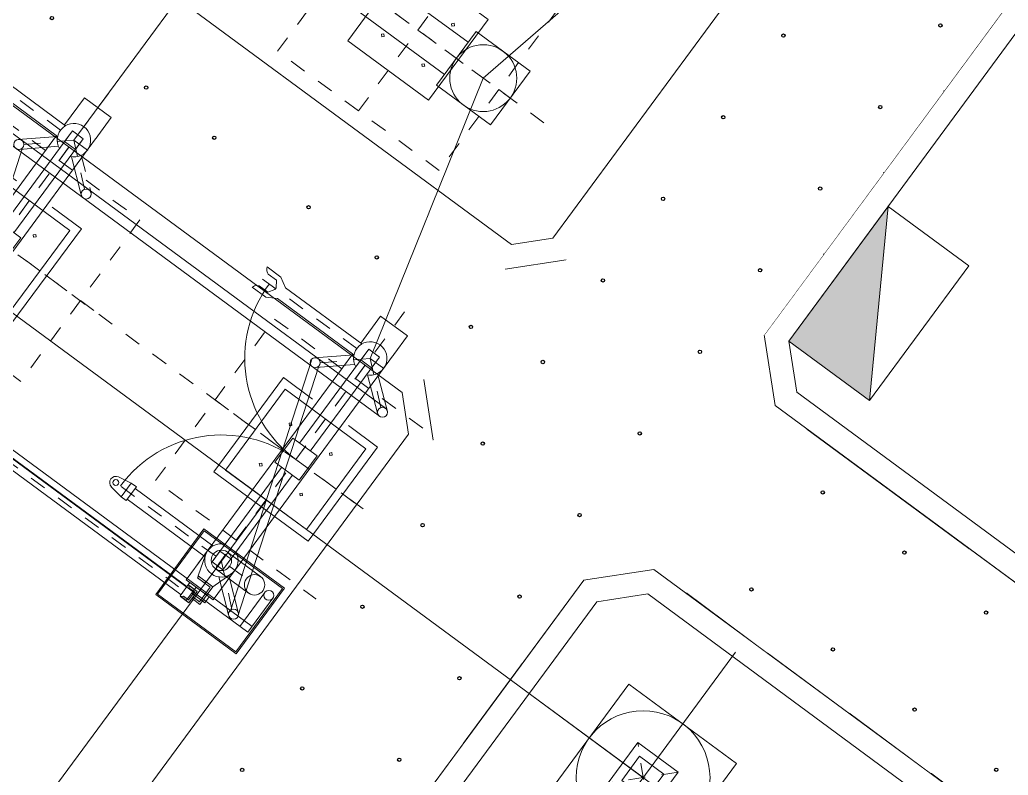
# Model space of a CAD drawing. Header units: metres. Extents: x 432095 to 435012, y 2470938 to 2473256.
# Drawn here: x 433765.88 to 433771.79, y 2471314.79 to 2471319.31 of the extents above; entities that cross this region are included whole.
import ezdxf

# ---------------------------------------------------------------- set-up
doc = ezdxf.new("R2010")
doc.units = ezdxf.units.M
doc.header["$MEASUREMENT"] = 0
doc.set_wipeout_variables(frame=1)
for name, pattern in [('MB D$0$DASHDOT', [1, 0.5, -0.25, 0, -0.25]), ('MB D$0$DASHED2', [0.375, 0.25, -0.125]), ('MB D$0$HIDDEN', [0.375, 0.25, -0.125])]:
    doc.linetypes.add(name, pattern=pattern)
doc.layers.add('cong trinh tram 110kv', color=7, linetype='Continuous', lineweight=5)
doc.layers.add('MB D$0$4-Net thay', color=4, linetype='Continuous')
doc.layers.add('MB D$0$muong cap', color=4, linetype='Continuous')

# ---------------------------------------------------------------- blocks, each defined once
blk = doc.blocks.new('*U37')
at = {"color": 8}
blk.add_wipeout([(950, -140), (950, 680), (-250, 680), (-250, -140)], dxfattribs=at).dxf.layer = 'MB D$0$4-Net thay'
at = {"layer": 'MB D$0$4-Net thay', "color": 8}
for centre in [(0, 260), (700, 260)]:
    blk.add_circle(centre, 10, dxfattribs=at)
blk = doc.blocks.new('*U38')
at = {"layer": 'MB D$0$muong cap', "color": 0, "linetype": 'ByBlock', "lineweight": -2, "transparency": 16777216}
for p in [(0, 0), (3618, 0)]:
    blk.add_blockref('*U37', p, dxfattribs=at)
for p in [(2412, 0), (4824, 0)]:
    blk.add_blockref('*U37', p, dxfattribs=at)
blk.add_blockref('*U37', (1206, 0), dxfattribs=at)
blk = doc.blocks.new('*U39')
at = {"color": 8}
blk.add_wipeout([(350, -720), (350, 500), (-250, 500), (-250, -720)], dxfattribs=at).dxf.layer = 'MB D$0$4-Net thay'
at = {"layer": 'MB D$0$4-Net thay', "color": 8}
for centre in [(50, 250), (50, -470)]:
    blk.add_circle(centre, 10, dxfattribs=at)
blk = doc.blocks.new('*U40')
at = {"layer": 'MB D$0$muong cap', "color": 0, "linetype": 'ByBlock', "lineweight": -2, "transparency": 16777216}
blk.add_blockref('*U39', (21816, 0), dxfattribs=at)
blk.add_blockref('*U39', (22422, 0), dxfattribs=at)
blk.add_blockref('*U39', (23028, 0), dxfattribs=at)
blk.add_blockref('*U39', (23634, 0), dxfattribs=at)
blk = doc.blocks.new('MB D$0$Mong TB')
at = {"layer": 'cong trinh tram 110kv', "linetype": 'MB D$0$HIDDEN', "ltscale": 1.5}
for p, q in [((0, -700.1), (0, 699.9)), ((700, -0.1), (-700, -0.1))]:
    blk.add_line(p, q, dxfattribs=at)
at = {"layer": 'cong trinh tram 110kv', "linetype": 'MB D$0$HIDDEN'}
blk.add_lwpolyline([(-600, -600.1), (600, -600.1), (600, 599.9), (-600, 599.9)], close=True, dxfattribs=at)
at = {"layer": 'cong trinh tram 110kv'}
for points in [[(-300, -300.1), (300, -300.1), (300, 299.9), (-300, 299.9)], [(-150, 160.5), (-139.4, 149.9), (-150, 139.3), (-160.6, 149.9)], [(150, 160.5), (139.4, 149.9), (150, 139.3), (160.6, 149.9)], [(-150, -160.7), (-139.4, -150.1), (-150, -139.5), (-160.6, -150.1)], [(150, -160.7), (139.4, -150.1), (150, -139.5), (160.6, -150.1)]]:
    blk.add_lwpolyline(points, close=True, dxfattribs=at)
blk = doc.blocks.new('MB D$0$MC13')
at = {"layer": 'cong trinh tram 110kv', "linetype": 'MB D$0$DASHDOT', "ltscale": 0.5}
blk.add_line((0, -2200.7), (0, 2200.7), dxfattribs=at)
at = {"layer": 'cong trinh tram 110kv', "linetype": 'ByBlock'}
for p, q in [((-120, 200), (-120, 1550)), ((120, 200), (120, 1550)), ((-120, -1550), (-120, -200)), ((120, -1550), (120, -200))]:
    blk.add_line(p, q, dxfattribs=at)
for points in [[(-200, 1550), (-200, 1950), (200, 1950), (200, 1550)], [(-500, -300), (-500, 300), (-200, 300), (-200, -300)], [(-200, -200), (-200, 200), (200, 200), (200, -200)], [(-200, -1950), (-200, -1550), (200, -1550), (200, -1950)]]:
    blk.add_lwpolyline(points, close=True, dxfattribs=at)
for centre in [(0, 1750), (0, 0), (0, -1750)]:
    blk.add_circle(centre, 200, dxfattribs=at)
blk = doc.blocks.new('MB D$0$DCL1Lt')
at = {"layer": 'cong trinh tram 110kv', "linetype": 'ByBlock'}
blk.add_hatch(color=256, dxfattribs=at).paths.add_polyline_path([(2144.1, 997.3), (2131.4, 984.6), (2194.2, 984.6), (2194.2, 1068.7), (2131.4, 1068.7), (2144.1, 1056), (2181.5, 1056), (2181.5, 997.3)])
for p, q in [((2144.1, 1056), (2131.4, 1068.7)), ((705, 1058.3), (2127.4, 1058.3)), ((2252.7, 1038.1), (2194.2, 1038.1)), ((2194.2, 1027), (2240.9, 1027)), ((2240.9, 1027), (2240.9, 918.8)), ((2252.7, 906.5), (2252.7, 1038.1)), ((100, -990.9), (100, 968.3)), ((705, 998.3), (2127.4, 998.3)), ((2100, 968.3), (2100, 790)), ((2300, 968.3), (2100, 968.3)), ((2144.1, 997.3), (2131.4, 984.6)), ((2300, -990.9), (2300, 968.3)), ((2522.7, 750), (2522.7, 1002.1)), ((2582.1, 750), (2582.1, 1002.1)), ((2240.9, 918.8), (2146.1, 918.8)), ((2146.1, 918.8), (2146.1, 906.5)), ((-100, -710), (-100, 850)), ((2100, -710), (2100, 850)), ((1492, 799.8), (1409.1, 785.7)), ((2160, 90), (2160, 790)), ((2446.6, 810.8), (2199.9, 810.8)), ((2240, 90), (2240, 790)), ((1409.1, 713.2), (1492, 697.9)), ((2446.6, 689), (2199.9, 689)), ((-40, -790), (-40, -90)), ((40, -790), (40, -90)), ((2160, -790), (2160, -90)), ((2240, -790), (2240, -90)), ((1409, -706), (1471.3, -706)), ((1471.3, -706), (1497.1, -743)), ((1471.3, -794), (1497.1, -757)), ((1497.1, -743), (1497.1, -750)), ((1497.1, -757), (1497.1, -750)), ((-100, -990.9), (-100, -790)), ((1409, -794), (1471.3, -794)), ((2100, -990.9), (2100, -790)), ((100, -990.9), (-100, -990.9)), ((2300, -990.9), (2100, -990.9))]:
    blk.add_line(p, q, dxfattribs=at)
at = {"layer": 'cong trinh tram 110kv', "linetype": 'MB D$0$DASHDOT', "ltscale": 0.5}
for p, q in [((592.5, 1028.3), (2087.9, 1028.3)), ((2199.6, 749.9), (2496.7, 1012.8)), ((0, -1096.5), (0, 918.7)), ((2200, -1096.5), (2200, 918.7)), ((2355.7, 750), (1366.6, 749.7)), ((2637.1, 0), (-2829.6, 0)), ((0, -750), (-297.1, -487.1)), ((0, -750), (297.1, -487.1)), ((2200, -750), (1902.9, -487.1)), ((2200, -750), (2497.1, -487.1)), ((88.7, -703.8), (271.2, -555.4)), ((100, -750), (-824.9, -750)), ((2300, -750), (1375.1, -750))]:
    blk.add_line(p, q, dxfattribs=at)
at = {"layer": 'cong trinh tram 110kv', "linetype": 'ByBlock', "ltscale": 500}
for p, q in [((-2300, 1002.1), (2582.1, 1002.1)), ((2582.1, 959.2), (-2300, 959.2)), ((-220, -530.8), (279.6, 965.7)), ((1925.1, -530.8), (2424.7, 965.7)), ((1980, -530.8), (2479.6, 965.7)), ((2245.8, 838.5), (2428.4, 986.9)), ((2288.3, 796.1), (2470.8, 944.5)), ((-1950, -504.1), (2450, -504.1)), ((-53, -665.2), (-229.7, -512.1)), ((46.2, -661.3), (228.8, -512.9)), ((2147, -665.2), (1970.3, -512.1)), ((2246.2, -661.3), (2428.8, -512.9)), ((2450, -564.1), (-1950, -564.1)), ((-91.7, -710), (-271.2, -555.4)), ((2108.3, -710), (1928.8, -555.4)), ((2288.7, -703.8), (2471.2, -555.4))]:
    blk.add_line(p, q, dxfattribs=at)
at = {"layer": 'cong trinh tram 110kv', "linetype": 'ByBlock', "ltscale": 0.8}
for p, q in [((2108.3, 790), (1530.5, 789.7)), ((2108.3, 710), (1530.5, 709.7)), ((-91.7, -710), (-658, -710)), ((2108.3, -710), (1542, -710)), ((-91.7, -790), (-658, -790)), ((2108.3, -790), (1542, -790))]:
    blk.add_line(p, q, dxfattribs=at)
at = {"layer": 'cong trinh tram 110kv', "linetype": 'ByBlock', "ltscale": 700}
for p, q in [((1481.1, -675), (1379, -675)), ((1481.1, -675), (1542, -710)), ((1481.1, -825), (1379, -825)), ((1481.1, -825), (1542, -790))]:
    blk.add_line(p, q, dxfattribs=at)
at = {"layer": 'cong trinh tram 110kv', "linetype": 'ByBlock', "ltscale": 500}
for points in [[(2602.3, 1147), (2004.6, 1147), (2004.6, 660.3), (2602.3, 660.3)], [(2593.9, 1138.6), (2013, 1138.6), (2013, 668.6), (2593.9, 668.6)], [(90, 87.9), (-90, 87.9), (-90, -92.1), (90, -92.1)], [(2290, 87.9), (2110, 87.9), (2110, -92.1), (2290, -92.1)]]:
    blk.add_lwpolyline(points, close=True, dxfattribs=at)
at = {"layer": 'cong trinh tram 110kv', "linetype": 'ByBlock'}
for points in [[(2172.9, 968.3), (2127.4, 968.3), (2127.4, 1067.5), (2172.9, 1067.5)], [(2271, 1012.5), (2172.9, 1012.5), (2172.9, 968.3), (2271, 968.3)], [(1530.5, 799.8), (1492, 799.8), (1492, 697.9), (1530.5, 697.9)]]:
    blk.add_lwpolyline(points, close=True, dxfattribs=at)
for points in [[(2131.4, 1068.7), (2194.2, 1068.7), (2194.2, 984.6), (2131.4, 984.6)], [(2144.1, 1056), (2181.5, 1056), (2181.5, 997.3), (2144.1, 997.3)], [(2297.1, 773.7), (2252.7, 906.5), (2143.7, 906.5), (2104.5, 779.5)], [(-132.9, -349.8), (-349.8, -349.8), (-349.8, 349.8), (349.8, 349.8), (349.8, -349.8), (133.1, -349.8)], [(2067.1, -349.8), (1850.2, -349.8), (1850.2, 349.8), (2549.8, 349.8), (2549.8, -349.8), (2333.1, -349.8)]]:
    blk.add_lwpolyline(points, dxfattribs=at)
at = {"layer": 'cong trinh tram 110kv', "linetype": 'ByBlock', "ltscale": 700}
for points in [[(2240, 710), (2160, 710), (2160, 790), (2240, 790)], [(40, -790), (-40, -790), (-40, -710), (40, -710)], [(2240, -790), (2160, -790), (2160, -710), (2240, -710)]]:
    blk.add_lwpolyline(points, close=True, dxfattribs=at)
at = {"layer": 'cong trinh tram 110kv', "linetype": 'ByBlock', "ltscale": 500}
for centre, radius in [((2449.6, 965.7), 30), ((2199.9, 749.9), 60.9), ((2446.7, 749.9), 60.9), ((-250, -534.1), 30), ((250, -534.1), 30), ((1950, -534.1), 30), ((2450, -534.1), 30)]:
    blk.add_circle(centre, radius, dxfattribs=at)
at = {"layer": 'cong trinh tram 110kv', "linetype": 'ByBlock'}
for centre, radius in [((2552.4, 750), 29.7), ((1415.8, 749.5), 18.1)]:
    blk.add_circle(centre, radius, dxfattribs=at)
at = {"layer": 'cong trinh tram 110kv', "linetype": 'ByBlock', "ltscale": 700}
for centre, start, end in [((2200, 750), 293.57818, 246.42182), ((0, -750), 113.57818, 66.42182), ((2200, -750), 113.57818, 66.42182)]:
    blk.add_arc(centre, 100, start, end, dxfattribs=at)
at = {"layer": 'cong trinh tram 110kv', "linetype": 'ByBlock'}
blk.add_arc((1415.8, 749.5), 36.9, 98.82639, 259.54634, dxfattribs=at)
at = {"layer": 'cong trinh tram 110kv', "linetype": 'ByBlock', "ltscale": 0.8}
for centre, start, end in [((2200, 750), 180, 270), ((2200, -750), 90, 180)]:
    blk.add_arc(centre, 750, start, end, dxfattribs=at)
at = {"layer": 'cong trinh tram 110kv', "linetype": 'ByBlock'}
for points in [[(1409, -706), (1386.4, -689.3), (1379, -675)], [(1409, -794), (1386.4, -810.7), (1379, -825)]]:
    blk.add_spline(points, degree=3, dxfattribs=at)
blk = doc.blocks.new('*U29')
at = {"color": 8}
blk.add_wipeout([(350, -720), (350, 500), (-250, 500), (-250, -720)], dxfattribs=at).dxf.layer = 'MB D$0$4-Net thay'
at = {"layer": 'MB D$0$4-Net thay', "color": 8}
for centre in [(50, 250), (50, -470)]:
    blk.add_circle(centre, 10, dxfattribs=at)
blk = doc.blocks.new('đasa')
at = {"layer": 'MB D$0$muong cap', "color": 0, "linetype": 'ByBlock', "lineweight": -2, "transparency": 16777216}
blk.add_blockref('*U29', (46318.2, 47749.9), dxfattribs=at)
blk.add_blockref('*U29', (46924.2, 47749.9), dxfattribs=at)
blk.add_blockref('*U29', (47530.2, 47749.9), dxfattribs=at)
blk.add_blockref('*U29', (48136.2, 47749.9), dxfattribs=at)
blk.add_blockref('*U29', (48742.2, 47749.9), dxfattribs=at)
blk.add_blockref('*U29', (49348.2, 47749.9), dxfattribs=at)
blk.add_blockref('*U29', (49954.2, 47749.9), dxfattribs=at)
blk.add_blockref('*U29', (50560.2, 47749.9), dxfattribs=at)
blk.add_blockref('*U29', (51166.2, 47749.9), dxfattribs=at)
blk.add_blockref('*U29', (51772.2, 47749.9), dxfattribs=at)
blk.add_blockref('*U29', (52378.2, 47749.9), dxfattribs=at)
blk = doc.blocks.new('MB D$0$mongtb')
at = {"layer": 'cong trinh tram 110kv', "linetype": 'MB D$0$DASHDOT', "lineweight": 18}
for points in [[(-197864.5, 25890.8), (-197864.5, 24113)], [(-198748.1, 25001.9), (-196980.9, 25001.9)]]:
    blk.add_lwpolyline(points, dxfattribs=at)
at = {"layer": 'cong trinh tram 110kv', "linetype": 'MB D$0$HIDDEN'}
blk.add_lwpolyline([(-198464.5, 24401.9), (-197264.5, 24401.9), (-197264.5, 25601.9), (-198464.5, 25601.9)], close=True, dxfattribs=at)
at = {"layer": 'cong trinh tram 110kv'}
for points in [[(-198164.5, 24701.9), (-197564.5, 24701.9), (-197564.5, 25301.9), (-198164.5, 25301.9)], [(-198014.5, 25162.5), (-198003.9, 25151.9), (-198014.5, 25141.3), (-198025.1, 25151.9)], [(-197714.5, 25162.5), (-197725.1, 25151.9), (-197714.5, 25141.3), (-197703.9, 25151.9)], [(-198014.5, 24841.3), (-198003.9, 24851.9), (-198014.5, 24862.5), (-198025.1, 24851.9)], [(-197714.5, 24841.3), (-197725.1, 24851.9), (-197714.5, 24862.5), (-197703.9, 24851.9)]]:
    blk.add_lwpolyline(points, close=True, dxfattribs=at)
blk = doc.blocks.new('MB D$0$PI110')
at = {"layer": 'cong trinh tram 110kv', "ltscale": 0.01}
for p, q in [((-2200, 930.9), (-2200, -930.9)), ((0, 930.9), (0, -930.9)), ((2200, 930.9), (2200, -930.9)), ((-3131.7, 0), (-1270, 0)), ((-931.7, 0), (930, 0)), ((1268.3, 0), (3130, 0))]:
    blk.add_line(p, q, dxfattribs=at)
at = {"layer": 'cong trinh tram 110kv', "linetype": 'MB D$0$DASHED2', "ltscale": 100}
for p, q in [((-2050, 150), (-2350, -150)), ((-2350, 150), (-2050, -150)), ((150, 150), (-150, -150)), ((-150, 150), (150, -150)), ((2350, 150), (2050, -150)), ((2050, 150), (2350, -150))]:
    blk.add_line(p, q, dxfattribs=at)
at = {"layer": 'cong trinh tram 110kv'}
for points in [[(-2600, 400), (-2600, -400), (-1800, -400), (-1800, 400)], [(-400, 400), (-400, -400), (400, -400), (400, 400)], [(1800, 400), (1800, -400), (2600, -400), (2600, 400)], [(-2350, 150), (-2350, -150), (-2050, -150), (-2050, 150)], [(-150, 150), (-150, -150), (150, -150), (150, 150)], [(2050, 150), (2050, -150), (2350, -150), (2350, 150)]]:
    blk.add_lwpolyline(points, close=True, dxfattribs=at)
at = {"layer": 'cong trinh tram 110kv', "ltscale": 0.3}
for points in [[(-2290, 87.9), (-2110, 87.9), (-2110, -92.1), (-2290, -92.1)], [(-90, 87.9), (90, 87.9), (90, -92.1), (-90, -92.1)], [(2110, 87.9), (2290, 87.9), (2290, -92.1), (2110, -92.1)]]:
    blk.add_lwpolyline(points, close=True, dxfattribs=at)
at = {"layer": 'cong trinh tram 110kv'}
for centre in [(-2200, 0), (0, 0), (2200, 0)]:
    blk.add_circle(centre, 400, dxfattribs=at)

msp = doc.modelspace()

# ---------------------------------------------------------------- hatches: boundary and pattern name
at = {"layer": 'cong trinh tram 110kv'}
msp.add_hatch(color=256, dxfattribs=at).paths.add_polyline_path([(433770.965, 2471317.0349), (433771.0751, 2471318.1959), (433770.4819, 2471317.3909), (433770.5624, 2471317.3315)])

# ---------------------------------------------------------------- linework, layer by layer
for p, q in [((433770.8257, 2471320.386), (433769.0722, 2471318.0064)), ((433770.965, 2471317.0349), (433771.0751, 2471318.1959)), ((433770.965, 2471317.0349), (433771.0751, 2471318.1959)), ((433769.2552, 2471315.962), (433769.6747, 2471316.0256)), ((433769.3335, 2471315.8323), (433769.6383, 2471315.8785))]:
    msp.add_line(p, q, dxfattribs=at)
for points in [[(433788.8227, 2471307.1249), (433787.2714, 2471305.0195), (433786.9666, 2471304.9734), (433770.5299, 2471317.0847), (433770.4819, 2471317.3909), (433774.1349, 2471322.3486)], [(433768.2085, 2471316.8342), (433764.5643, 2471311.8885)], [(433767.3587, 2471316.4404), (433767.3587, 2471316.4404), (433764.7467, 2471312.9005), (433764.7467, 2471312.9005), (433764.7467, 2471312.9005)]]:
    msp.add_lwpolyline(points, dxfattribs=at)
msp.add_lwpolyline([(433771.0751, 2471318.1959), (433770.4819, 2471317.3909), (433770.965, 2471317.0349), (433771.5582, 2471317.84)], close=True, dxfattribs=at)

# ---------------------------------------------------------------- block references
at = {"layer": 'cong trinh tram 110kv', "xscale": 0.001000000032834317, "yscale": 0.001000000032834317, "zscale": 0.001, "rotation": 143.6153590623919}
msp.add_blockref('*U38', (433768.7362, 2471317.6851), dxfattribs=at)

# ---------------------------------------------------------------- next in the draw order: linework, layer by layer
at = {"layer": 'cong trinh tram 110kv'}
for p, q in [((433769.0722, 2471318.0064), (433768.8234, 2471317.9687)), ((433769.1505, 2471317.8766), (433768.787, 2471317.8215)), ((433768.3557, 2471316.7979), (433768.3006, 2471317.1614)), ((433768.2085, 2471316.8342), (433768.1708, 2471317.0831))]:
    msp.add_line(p, q, dxfattribs=at)
for points in [[(433769.4627, 2471323.0086), (433768.4329, 2471321.6111), (433767.2465, 2471320.001), (433766.2084, 2471318.5921)], [(433771.2475, 2471321.7221), (433771.2475, 2471321.7221), (433770.204, 2471320.306), (433768.6553, 2471318.9629), (433767.9795, 2471317.2871)], [(433768.8234, 2471317.9687), (433764.249, 2471321.3392), (433763.5965, 2471320.4537), (433768.1708, 2471317.0831)]]:
    msp.add_lwpolyline(points, dxfattribs=at)

# ---------------------------------------------------------------- next in the draw order: block references
at = {"layer": 'cong trinh tram 110kv', "zscale": 0.001}
for name, p, xscale, yscale, rotation in [('MB D$0$MC13', (433767.2465, 2471320.001), -0.001000000045165598, 0.00100000003283925, 53.61536372564976), ('MB D$0$DCL1Lt', (433765.7635, 2471317.9883), -0.001000000032834317, 0.00100000003283925, 143.6153590623919), ('MB D$0$Mong TB', (433768.2649, 2471319.2505), -0.001000000032834317, 0.00100000003283925, 143.6153590623919), ('MB D$0$Mong TB', (433765.7635, 2471317.9883), -0.001000000032834317, 0.00100000003283925, 143.6153590623919), ('MB D$0$Mong TB', (433767.5346, 2471316.6833), -0.001000000032834317, 0.00100000003283925, 143.6153590623919), ('*U40', (433789.4733, 2471302.0581), 0.001000000032834317, 0.001000000032834317, 143.6153590623919)]:
    msp.add_blockref(name, p, dxfattribs=dict(at, xscale=xscale, yscale=yscale, rotation=rotation))

# ---------------------------------------------------------------- next in the draw order: linework, layer by layer
at = {"layer": 'cong trinh tram 110kv'}
for p, q in [((433769.6747, 2471316.0256), (433790.183, 2471300.914)), ((433769.6383, 2471315.8785), (433790.0533, 2471300.8357))]:
    msp.add_line(p, q, dxfattribs=at)
msp.add_lwpolyline([(433773.8691, 2471322.2237), (433770.3348, 2471317.4272), (433770.4002, 2471317.0064), (433786.9302, 2471304.8263), (433787.3497, 2471304.8898)], dxfattribs=at)

# ---------------------------------------------------------------- next in the draw order: block references
at = {"layer": 'cong trinh tram 110kv', "xscale": 0.001000000045165598, "yscale": 0.00100000003283925, "zscale": 0.001, "rotation": 53.61536372564975}
msp.add_blockref('đasa', (433778.3507, 2471249.0238), dxfattribs=at)

# ---------------------------------------------------------------- next in the draw order: linework, layer by layer
at = {"layer": 'cong trinh tram 110kv'}
for p, q in [((433769.2558, 2471315.9621), (433765.7715, 2471311.234)), ((433765.9186, 2471311.1976), (433769.3335, 2471315.8323))]:
    msp.add_line(p, q, dxfattribs=at)
msp.add_lwpolyline([(433760.354, 2471321.6027), (433769.6113, 2471314.7815)], dxfattribs=at)

# ---------------------------------------------------------------- next in the draw order: block references
at = {"layer": 'cong trinh tram 110kv', "yscale": 0.00100000003283925, "zscale": 0.001, "rotation": 233.6153637256497}
for name, p, xscale in [('MB D$0$PI110', (433768.3058, 2471313.0097), 0.001000000045165598), ('MB D$0$mongtb', (433866.2045, 2471488.0175), -0.001000000045165598)]:
    msp.add_blockref(name, p, dxfattribs=dict(at, xscale=xscale))

doc.saveas('drawing.dxf')
